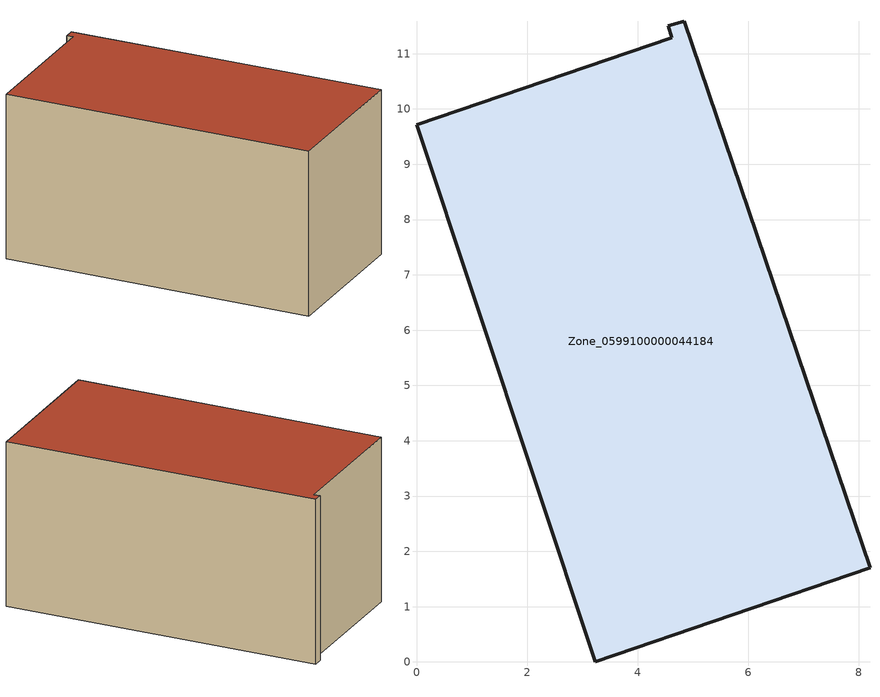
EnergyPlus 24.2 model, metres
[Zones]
Zone_0599100000044184
 floor ground (C_G): 8.2,1.7 3.23,0 0,9.71 4.61,11.29 4.55,11.5 4.84,11.59 z0
 wall outside (C_F): 3.23,0 8.2,1.7 4.84,11.59 4.55,11.5 4.61,11.29 0,9.71 3.23,0 z0:5.48
 roof outside (C_R): 0,9.71 3.23,0 8.2,1.7 4.84,11.59 4.55,11.5 4.61,11.29 z5.48
[BUILDING]
Pand.0599100000044184: North Axis=0; Terrain=City; Loads Convergence Tolerance Value=0.04; Temperature Convergence Tolerance Value=0.4; Solar Distribution=FullExterior; Maximum Number of Warmup Days=25; Minimum Number of Warmup Days=1
[Site:Location]
Rotterdam.The.Hague.AP_ZH_NLD Design_Conditions: Latitude=51.96; Longitude=4.45; Time Zone=1; Elevation=-4.5
[SITE:GROUNDTEMPERATURE:BUILDINGSURFACE]
18, 18, 18, 18, 18, 18, 18, 18, 18, 18, 18, 18
[MATERIAL] Thermal Absorptance=0.9; Solar Absorptance=0.7; Visible Absorptance=0.7
Name | Roughness | Thickness | Conductivity | Density | Specific Heat
G.TI.1946-1964 | MediumSmooth | 0.15 | 1 | 540 | 1210
F.TI.1946-1964 | Rough | 0.3 | 0.857143 | 1920 | 840
R.TI.1946-1964 | MediumRough | 0.2 | 0.277778 | 1500 | 1000
[CONSTRUCTION]
C_G: G.TI.1946-1964
C_F: F.TI.1946-1964
C_R: R.TI.1946-1964
[ZONE]
Zone_0599100000044184: Type=1; Multiplier=1; Ceiling Height=Autocalculate; Volume=Autocalculate; Floor Area=autocalculate; Part of Total Floor Area=Yes
[ZONEINFILTRATION:DESIGNFLOWRATE]
Infil_Zone_0599100000044184: Zone or ZoneList or Space or SpaceList=Zone_0599100000044184; Schedule=AlwaysOn; Design Flow Rate Calculation Method=Flow/Area; Flow Rate per Floor Area=0.003; Constant Term Coefficient=1; Temperature Term Coefficient=0; Velocity Term Coefficient=0; Velocity Squared Term Coefficient=0
[HVACTEMPLATE:ZONE:IDEALLOADSAIRSYSTEM]
Zone_0599100000044184: Maximum Heating Supply Air Temperature=50; Minimum Cooling Supply Air Temperature=13; Maximum Heating Supply Air Humidity Ratio=0.0156; Minimum Cooling Supply Air Humidity Ratio=0.0077; Heating Limit=NoLimit; Cooling Limit=NoLimit; Dehumidification Control Type=ConstantSensibleHeatRatio; Cooling Sensible Heat Ratio=0.7; Dehumidification Setpoint=60; Humidification Control Type=None; Humidification Setpoint=30; Outdoor Air Method=None; Outdoor Air Flow Rate per Person=0.00944; Outdoor Air Flow Rate per Zone Floor Area=0; Outdoor Air Flow Rate per Zone=0; Demand Controlled Ventilation Type=None; Outdoor Air Economizer Type=NoEconomizer; Heat Recovery Type=None; Sensible Heat Recovery Effectiveness=0.7; Latent Heat Recovery Effectiveness=0.65
[ZONECONTROL:THERMOSTAT]
ThermostatControl_Zone_0599100000044184: Zone or ZoneList=Zone_0599100000044184; Control Type Schedule=DualSetpointControlType; Control 1=Thermostat_Zone_0599100000044184; Temperature Difference Between Cutout And Setpoint=0
[THERMOSTATSETPOINT:DUALSETPOINT]
Thermostat_Zone_0599100000044184: Heating Setpoint Temperature Schedule=HeatingSetpoint_Zone_0599100000044184; Cooling Setpoint Temperature Schedule=CoolingSetpoint_Zone_0599100000044184
[SCHEDULE:COMPACT]
HeatingSetpoint_Zone_0599100000044184: Through: 12/31, For: AllDays, Until: 24:00, 21
CoolingSetpoint_Zone_0599100000044184: Through: 12/31, For: AllDays, Until: 24:00, 24
DualSetpointControlType: Through: 12/31, For: AllDays, Until: 24:00, 4
AlwaysOn: Through: 12/31, For: AllDays, Until: 24:00, 1
